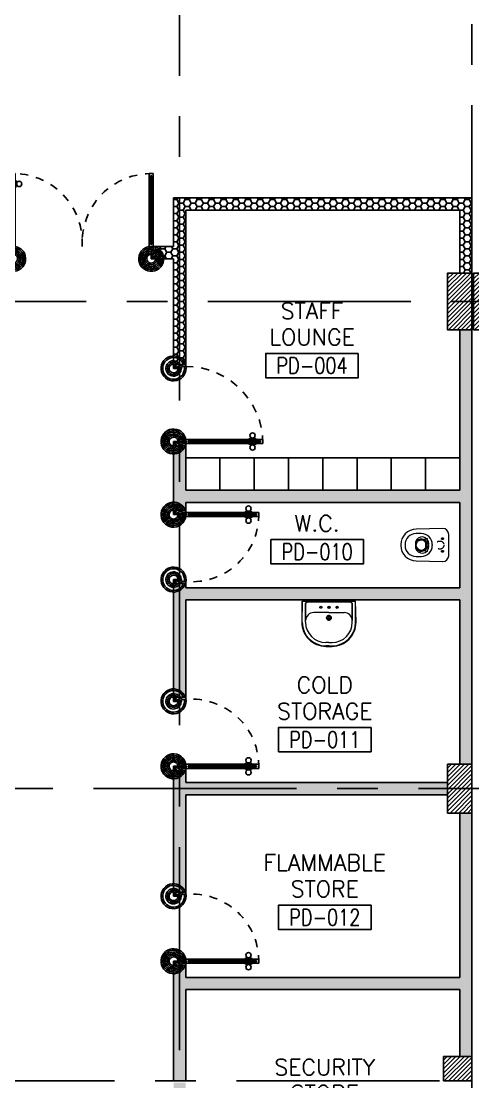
# Model space of a CAD drawing. Extents: x 417819.9 to 417911.9, y 43448 to 43539.2.
# Drawn here: x 417858.31 to 417863.87, y 43494.48 to 43507.55 of the extents above; entities that cross this region are included whole.
import ezdxf
from ezdxf.enums import TextEntityAlignment as Align

# ---------------------------------------------------------------- set-up
doc = ezdxf.new("R2010")
doc.units = 0
doc.header["$MEASUREMENT"] = 0
for name, pattern in [('CENTERX2', [4, 2.5, -0.5, 0.5, -0.5]), ('DASHED', [0.75, 0.5, -0.25]), ('HIDDEN', [0.375, 0.25, -0.125]), ('HIDDEN2', [0.1875, 0.125, -0.0625])]:
    doc.linetypes.add(name, pattern=pattern)
for name, color, linetype in [('ASHADE', 7, 'CONTINUOUS'), ('AXES', 11, 'CENTERX2'), ('COL', 2, 'CONTINUOUS'), ('DOOR', 4, 'CONTINUOUS'), ('DOOR-DIM', 3, 'CONTINUOUS'), ('EJ', 8, 'CONTINUOUS'), ('FIX', 3, 'CONTINUOUS'), ('HAT', 8, 'CONTINUOUS'), ('Locker', 7, 'CONTINUOUS'), ('RM-BOX', 2, 'CONTINUOUS'), ('RM-NAME', 2, 'CONTINUOUS'), ('RM-NO', 2, 'CONTINUOUS'), ('WALL', 2, 'CONTINUOUS'), ('WallType2', 3, 'CONTINUOUS')]:
    doc.layers.add(name, color=color, linetype=linetype)
doc.styles.add('ROMANS', font='ROMANS.shx', dxfattribs={"width": 0.6})
pattern_1 = [(0, (0, 0), (0.075, 0.04330127), [0.05, -0.1]), (120, (0, 0), (-0.074999999836, 0.043301270284), [0.05, -0.1]), (60, (0, 0), (1.64e-10, 0.086602540284), [-0.1, 0.05])]

# ---------------------------------------------------------------- blocks, each defined once
blk = doc.blocks.new('RM1')
at = {"layer": 'RM-BOX'}
blk.add_lwpolyline([(570, -200), (-570, -200), (-570, -500), (570, -500)], close=True, dxfattribs=at)
at = {"layer": 'RM-NAME', "style": 'ROMANS'}
for tag, p in [('ROOMNAME1', (0, 324)), ('ROOMNAME2', (0, 0))]:
    blk.add_attdef(tag, text='', height=200, dxfattribs=at).set_placement(p, align=Align.MIDDLE)
at = {"layer": 'RM-NO', "style": 'ROMANS', "width": 0.8}
blk.add_attdef('ROOMNO', text='', height=200, dxfattribs=at).set_placement((0, -350), align=Align.MIDDLE)
blk = doc.blocks.new('DOOR90')
at = {"layer": 'DOOR', "color": 7, "linetype": 'ByBlock'}
for p, q in [((-150, 0), (0, 0)), ((-150, 0), (-150, -25)), ((0, -50), (-114, 0)), ((0, -50), (-40, 0)), ((0, -50), (0, 0)), ((-1000, -25), (-1050, -25)), ((-1050, -75), (-1050, -25)), ((-1050, -25), (-1050, -75)), ((-1000, -75), (-1050, -75)), ((-1000, -42), (-1020, -42)), ((-1020, -42), (-1020, -58)), ((-1000, -58), (-1020, -58)), ((-1000, -25), (-1000, -42)), ((-1000, -58), (-1000, -75)), ((-878, -18), (-968, -18)), ((-968, -25), (-968, -18)), ((-968, -75), (-968, -82)), ((-878, -82), (-968, -82)), ((-955, -9), (-890, -9)), ((-955, -18), (-955, -9)), ((-955, -18), (-890, -18)), ((-955, -82), (-890, -82)), ((-955, -82), (-955, -91)), ((-955, -91), (-890, -91)), ((-890, -18), (-890, -9)), ((-890, -82), (-890, -91)), ((-878, -25), (-878, -18)), ((-878, -75), (-878, -82)), ((-200, -25), (-150, -25)), ((-200, -42), (-200, -25)), ((-180, -42), (-200, -42)), ((-200, -58), (-180, -58)), ((-200, -75), (-200, -58)), ((-150, -75), (-200, -75)), ((-180, -58), (-180, -42)), ((-150, -25), (-100, -25)), ((-150, -75), (-150, -25)), ((-100, -25), (-100, -50)), ((0, -50), (-100, -37)), ((-100, -50), (0, -50)), ((-150, -875), (-100, -875)), ((-150, -900), (-150, -875)), ((-150, -900), (0, -900)), ((0, -900), (-150, -900)), ((0, -850), (-114, -900)), ((-100, -875), (-100, -850)), ((0, -850), (-100, -863)), ((-100, -850), (0, -850)), ((0, -850), (-40, -900)), ((0, -850), (0, -900))]:
    blk.add_line(p, q, dxfattribs=at)
at = {"layer": 'DOOR', "linetype": 'ByBlock'}
for p, q in [((-200, -25), (-1000, -25)), ((-200, -42), (-1000, -42)), ((-200, -58), (-1000, -58)), ((-1000, -75), (-200, -75))]:
    blk.add_line(p, q, dxfattribs=at)
at = {"layer": 'DOOR', "color": 7, "linetype": 'ByBlock'}
for centre in [(-923, 24), (-923, -124)]:
    blk.add_circle(centre, 32.4, dxfattribs=at)
for centre, radius, start, end in [((0, -50), 154, 161.1053, 166.2858), ((0, -50), 94.4, 148.0182, 180), ((0, -50), 134, 158.1598, 169.28), ((0, -50), 114, 154.0838, 167.3774), ((0, -50), 74.4, 137.7764, 180), ((0, -50), 54.4, 113.2074, 180), ((0, -50), 34.4, 90, 180), ((0, -50), 14.4, 90, 180), ((0, -850), 154, 193.7142, 198.8947), ((0, -850), 134, 190.72, 201.8402), ((0, -850), 94.4, 180, 211.9818), ((0, -850), 74.4, 180, 222.2236), ((0, -850), 54.4, 180, 246.7926), ((0, -850), 34.4, 180, 270), ((0, -850), 14.4, 180, 270)]:
    blk.add_arc(centre, radius, start, end, dxfattribs=at)
at = {"layer": 'DOOR', "linetype": 'HIDDEN', "ltscale": 0.5}
blk.add_arc((-222, -50), 828, 178.2701, 275.003, dxfattribs=at)
blk = doc.blocks.new('LAV1')
at = {"layer": 'FIX', "linetype": 'ByBlock'}
blk.add_line((-328, -25), (328, -25), dxfattribs=at)
at = {"layer": 'FIX', "linetype": 'Continuous', "lineweight": 20}
for p, q in [((-328, -285), (-328, -25)), ((328, -285), (328, -25)), ((0, -165), (-187, -165)), ((0, -165), (187, -165)), ((-288, -285), (-288, -265)), ((287, -285), (287, -265)), ((0, -535), (-38, -535)), ((0, -575), (-38, -575)), ((0, -535), (38, -535)), ((0, -575), (38, -575))]:
    blk.add_line(p, q, dxfattribs=at)
at = {"layer": 'FIX', "linetype": 'ByBlock', "ltscale": 0.3}
for p, q in [((-288, -265), (-288, -60)), ((0, -35), (-262, -35)), ((0, -35), (262, -35)), ((287, -265), (287, -60))]:
    blk.add_line(p, q, dxfattribs=at)
at = {"layer": 'FIX', "lineweight": 20}
for p, q in [((-16, -101), (15, -101)), ((0, -85), (0, -116))]:
    blk.add_line(p, q, dxfattribs=at)
at = {"layer": 'FIX', "linetype": 'DASHED', "lineweight": 20, "ltscale": 0.04}
for p, q in [((-36, -230), (37, -230)), ((0, -194), (0, -266))]:
    blk.add_line(p, q, dxfattribs=at)
at = {"layer": 'FIX', "linetype": 'Continuous', "lineweight": 20}
blk.add_lwpolyline([(295, -25), (0, -25), (-328, -25), (-334, -285, 0.414214), (-38, -582), (0, -582), (38, -582, 0.414214), (334, -285), (328, -25), (0, -25)], format="xyb", dxfattribs=at)
at = {"layer": 'FIX', "linetype": 'HIDDEN', "lineweight": 20, "ltscale": 0.05}
for centre in [(-100, -101), (100, -101)]:
    blk.add_circle(centre, 12.4, dxfattribs=at)
at = {"layer": 'FIX', "lineweight": 20}
for centre, radius in [((0, -101), 15.5), ((0, -230), 29.5), ((0, -230), 22.5)]:
    blk.add_circle(centre, radius, dxfattribs=at)
at = {"layer": 'FIX', "linetype": 'ByBlock', "ltscale": 0.3}
for centre, start, end in [((-262, -60), 90, 180), ((262, -60), 0, 90)]:
    blk.add_arc(centre, 25, start, end, dxfattribs=at)
at = {"layer": 'FIX', "linetype": 'Continuous', "lineweight": 20}
for centre, radius, start, end in [((-187, -265), 100, 90, 180), ((187, -265), 100, 0, 90), ((-38, -285), 290, 180, 270), ((-38, -285), 250, 180, 270), ((38, -285), 290, 270, 0), ((38, -285), 250, 270, 0)]:
    blk.add_arc(centre, radius, start, end, dxfattribs=at)
blk = doc.blocks.new('WC1')
at = {"layer": 'FIX', "lineweight": 20}
for p, q in [((35, 204), (-293, 194)), ((-230, 141), (-293, 141)), ((108, 0), (108, 131)), ((-482, 5), (-482, -5)), ((-429, 5), (-429, -5)), ((-289, 24), (-295, 0)), ((-295, 0), (-289, -24)), ((-150, 76), (-245, 60)), ((-94, 5), (-94, -5)), ((108, -131), (108, 0)), ((-245, -60), (-150, -76)), ((-293, -141), (-230, -141)), ((-293, -194), (35, -204)), ((32, -204), (35, -204))]:
    blk.add_line(p, q, dxfattribs=at)
at = {"layer": 'FIX', "linetype": 'Continuous', "lineweight": 20}
blk.add_line((-175, -47), (-175, 45), dxfattribs=at)
at = {"layer": 'FIX', "linetype": 'HIDDEN2', "lineweight": 20, "ltscale": 0.3}
blk.add_circle((0, 0), 49.8, dxfattribs=at)
at = {"layer": 'FIX', "linetype": 'HIDDEN', "lineweight": 20, "ltscale": 0.05}
for centre in [(32, 78), (32, -77)]:
    blk.add_circle(centre, 11.6, dxfattribs=at)
at = {"layer": 'FIX', "lineweight": 20}
for centre, radius, start, end in [((-293, 5), 189, 90, 180), ((-293, 5), 136, 90, 180), ((-230, 5), 136, 360, 90), ((35, 131), 73, 360, 90), ((-228, -7), 68.2, 128.9242, 152.8468), ((-219, -18), 82, 108.496, 128.9242), ((-293, -5), 189, 180, 270), ((-293, -5), 136, 180, 270), ((-228, 7), 68.2, 207.1532, 231.0758), ((-219, 18), 82, 231.0758, 251.504), ((-230, -5), 136, 270, 0), ((35, -131), 73, 270, 0)]:
    blk.add_arc(centre, radius, start, end, dxfattribs=at)
at = {"layer": 'FIX', "linetype": 'Continuous', "lineweight": 20}
for centre, start, end in [((-198, 46), 357.6662, 91.6121), ((-197, -46), 268.3879, 2.3338)]:
    blk.add_arc(centre, 22.3, start, end, dxfattribs=at)
blk = doc.blocks.new('C11')
at = {"layer": 'HAT'}
h = blk.add_hatch(dxfattribs=at)
h.set_pattern_fill('ANSI31', color=256, scale=300, style=0)
h.set_pattern_definition([(45, (-383765.23, -62181), (-26.5165043, 26.5165043), [])])
h.paths.add_polyline_path([(-20, 350), (-20, 700), (-320, 700), (-320, 350)])
h.paths.add_polyline_path([(-320, 0), (-20, 0), (-20, 350), (-320, 350)])
h = blk.add_hatch(dxfattribs=at)
h.set_pattern_fill('ANSI31', color=256, scale=300, style=0)
h.set_pattern_definition([(45, (-383445.23, -62181), (-26.5165043, 26.5165043), [])])
h.paths.add_polyline_path([(300, 350), (300, 700), (0, 700), (0, 350)])
h.paths.add_polyline_path([(0, 0), (300, 0), (300, 350), (0, 350)])
at = {"layer": 'COL'}
for points in [[(-20, 700), (-20, 0), (-320, 0), (-320, 700)], [(300, 700), (300, 0), (0, 0), (0, 700)]]:
    blk.add_lwpolyline(points, close=True, dxfattribs=at)
blk = doc.blocks.new('DOOR1000')
at = {"layer": 'DOOR', "color": 7, "linetype": 'ByBlock'}
for p, q in [((-150, 0), (0, 0)), ((-150, 0), (-150, -25)), ((0, -50), (-114, 0)), ((0, -50), (-40, 0)), ((0, -50), (0, 0)), ((-1100, -25), (-1100, -75)), ((-1100, -75), (-1100, -25)), ((-1050, -25), (-1100, -25)), ((-1050, -75), (-1100, -75)), ((-1070, -42), (-1070, -58)), ((-1050, -42), (-1070, -42)), ((-1050, -58), (-1070, -58)), ((-1050, -25), (-1050, -42)), ((-1050, -58), (-1050, -75)), ((-1018, -25), (-1018, -18)), ((-928, -18), (-1018, -18)), ((-1018, -75), (-1018, -82)), ((-928, -82), (-1018, -82)), ((-1005, -18), (-1005, -9)), ((-1005, -9), (-940, -9)), ((-1005, -18), (-940, -18)), ((-1005, -82), (-1005, -91)), ((-1005, -82), (-940, -82)), ((-1005, -91), (-940, -91)), ((-940, -18), (-940, -9)), ((-940, -82), (-940, -91)), ((-928, -25), (-928, -18)), ((-928, -75), (-928, -82)), ((-200, -25), (-150, -25)), ((-200, -42), (-200, -25)), ((-180, -42), (-200, -42)), ((-200, -58), (-180, -58)), ((-200, -75), (-200, -58)), ((-150, -75), (-200, -75)), ((-180, -58), (-180, -42)), ((-150, -25), (-100, -25)), ((-150, -75), (-150, -25)), ((-100, -25), (-100, -50)), ((0, -50), (-100, -37)), ((-100, -50), (0, -50)), ((-150, -975), (-100, -975)), ((-150, -1000), (-150, -975)), ((-150, -1000), (0, -1000)), ((0, -1000), (-150, -1000)), ((0, -950), (-114, -1000)), ((-100, -975), (-100, -950)), ((0, -950), (-100, -963)), ((-100, -950), (0, -950)), ((0, -950), (-40, -1000)), ((0, -950), (0, -1000))]:
    blk.add_line(p, q, dxfattribs=at)
at = {"layer": 'DOOR', "linetype": 'ByBlock'}
for p, q in [((-200, -25), (-1050, -25)), ((-200, -42), (-1050, -42)), ((-200, -58), (-1050, -58)), ((-1050, -75), (-200, -75))]:
    blk.add_line(p, q, dxfattribs=at)
at = {"layer": 'DOOR', "color": 7, "linetype": 'ByBlock'}
for centre in [(-973, 24), (-973, -124)]:
    blk.add_circle(centre, 32.4, dxfattribs=at)
for centre, radius, start, end in [((0, -50), 154, 161.1053, 166.2858), ((0, -50), 94.4, 148.0182, 180), ((0, -50), 134, 158.1598, 169.28), ((0, -50), 114, 154.0838, 167.3774), ((0, -50), 74.4, 137.7764, 180), ((0, -50), 54.4, 113.2074, 180), ((0, -50), 34.4, 90, 180), ((0, -50), 14.4, 90, 180), ((0, -950), 154, 193.7142, 198.8947), ((0, -950), 134, 190.72, 201.8402), ((0, -950), 94.4, 180, 211.9818), ((0, -950), 74.4, 180, 222.2236), ((0, -950), 54.4, 180, 246.7926), ((0, -950), 34.4, 180, 270), ((0, -950), 14.4, 180, 270)]:
    blk.add_arc(centre, radius, start, end, dxfattribs=at)
at = {"layer": 'DOOR', "linetype": 'HIDDEN', "ltscale": 0.5}
blk.add_arc((-150, -25), 950, 180, 270, dxfattribs=at)
blk = doc.blocks.new('A$C272A55A0')
at = {"layer": 'DOOR', "color": 0, "linetype": 'ByBlock'}
for p, q in [((0, 900), (0, 1050)), ((50, 1050), (0, 1050)), ((50, 950), (50, 1050)), ((1750, 950), (1750, 1050)), ((1750, 1050), (1800, 1050)), ((1800, 1050), (1800, 900)), ((25, 950), (50, 950)), ((25, 900), (25, 950)), ((1775, 950), (1750, 950)), ((1775, 900), (1775, 950)), ((0, 900), (25, 900)), ((75, 900), (25, 900)), ((25, 850), (25, 900)), ((42, 850), (25, 850)), ((58, 870), (42, 870)), ((42, 870), (42, 850)), ((58, 850), (58, 870)), ((75, 850), (58, 850)), ((75, 900), (75, 850)), ((1725, 900), (1775, 900)), ((1725, 900), (1725, 850)), ((1725, 850), (1742, 850)), ((1742, 870), (1758, 870)), ((1742, 850), (1742, 870)), ((1758, 870), (1758, 850)), ((1758, 850), (1775, 850)), ((1800, 900), (1775, 900)), ((1775, 850), (1775, 900)), ((1718, 160), (1709, 160)), ((1709, 95), (1709, 160)), ((1725, 173), (1718, 173)), ((1718, 173), (1718, 83)), ((1718, 95), (1718, 160)), ((1775, 173), (1782, 173)), ((1782, 173), (1782, 83)), ((1782, 160), (1791, 160)), ((1782, 95), (1782, 160)), ((1791, 95), (1791, 160)), ((25, 50), (42, 50)), ((25, 50), (25, 0)), ((25, 0), (75, 0)), ((75, 0), (25, 0)), ((42, 50), (42, 30)), ((42, 30), (58, 30)), ((58, 50), (75, 50)), ((58, 50), (58, 30)), ((75, 50), (75, 0)), ((1718, 95), (1709, 95)), ((1725, 83), (1718, 83)), ((1742, 50), (1725, 50)), ((1725, 50), (1725, 0)), ((1775, 0), (1725, 0)), ((1725, 0), (1775, 0)), ((1742, 50), (1742, 30)), ((1758, 30), (1742, 30)), ((1775, 50), (1758, 50)), ((1758, 50), (1758, 30)), ((1775, 83), (1782, 83)), ((1775, 50), (1775, 0)), ((1782, 95), (1791, 95))]:
    blk.add_line(p, q, dxfattribs=at)
at = {"layer": 'DOOR', "color": 9, "linetype": 'ByBlock'}
for p, q in [((50, 1050), (0, 1010)), ((50, 1050), (0, 937)), ((50, 1050), (37, 950)), ((1750, 1050), (1800, 1010)), ((1750, 1050), (1800, 937)), ((1750, 1050), (1763, 950))]:
    blk.add_line(p, q, dxfattribs=at)
at = {"layer": 'DOOR', "linetype": 'ByBlock'}
for p, q in [((25, 850), (25, 50)), ((42, 850), (42, 50)), ((58, 850), (58, 50)), ((75, 50), (75, 850)), ((1725, 50), (1725, 850)), ((1742, 850), (1742, 50)), ((1758, 850), (1758, 50)), ((1775, 850), (1775, 50))]:
    blk.add_line(p, q, dxfattribs=at)
at = {"layer": 'DOOR', "color": 0, "linetype": 'ByBlock'}
for centre in [(1676, 128), (1824, 128)]:
    blk.add_circle(centre, 32.4, dxfattribs=at)
at = {"layer": 'DOOR', "color": 9, "linetype": 'ByBlock'}
for centre, radius, start, end in [((50, 1050), 34.4, 180, 270), ((50, 1050), 14.4, 180, 270), ((1750, 1050), 14.4, 270, 0), ((1750, 1050), 34.4, 270, 0), ((50, 1050), 54.4, 203.2074, 270), ((50, 1050), 74.4, 227.7764, 270), ((50, 1050), 94.4, 238.0182, 270), ((50, 1050), 114, 244.0838, 257.3774), ((50, 1050), 134, 248.1598, 259.28), ((1750, 1050), 54.4, 270, 336.7926), ((1750, 1050), 74.4, 270, 312.2236), ((1750, 1050), 94.4, 270, 301.9818), ((1750, 1050), 114, 282.6226, 295.9162), ((1750, 1050), 134, 280.72, 291.8402), ((50, 1050), 154, 251.1053, 256.2858), ((1750, 1050), 154, 283.7142, 288.8947)]:
    blk.add_arc(centre, radius, start, end, dxfattribs=at)
at = {"layer": 'DOOR', "linetype": 'HIDDEN', "ltscale": 0.5}
for centre, start, end in [((50, 851), 268.3174, 3.2965), ((1750, 851), 176.7035, 271.6826)]:
    blk.add_arc(centre, 851, start, end, dxfattribs=at)
at = {"layer": 'WALL', "linetype": 'ByBlock'}
blk.add_line((1800, 900), (1800, 1050), dxfattribs=at)

msp = doc.modelspace()

# ---------------------------------------------------------------- hatches: boundary and pattern name
at = {"layer": 'HAT'}
h = msp.add_hatch(dxfattribs=at)
h.set_pattern_fill('ANSI31', color=256, scale=0.3, style=0)
h.set_pattern_definition([(45, (417825.025617, 43139.54909), (0.0265165043, -0.0265165043), [])])
h.paths.add_polyline_path([(417863.5566, 43498.0943), (417863.8566, 43498.0943), (417863.8566, 43497.7943), (417863.5566, 43497.7943)])
h.paths.add_polyline_path([(417863.5566, 43498.3943), (417863.8566, 43498.3943), (417863.8566, 43498.0943), (417863.5566, 43498.0943)])
h = msp.add_hatch(dxfattribs=at)
h.set_pattern_fill('ANSI31', color=256, scale=300, style=0)
h.set_pattern_definition([(44.999998, (417480.111367, 43455.963322), (-0.0265165056, 0.026516504), [])])
h.paths.add_polyline_path([(417863.5066, 43494.4943), (417863.8566, 43494.4943), (417863.8566, 43494.7943), (417863.5066, 43494.7943)])
at = {"layer": 'WallType2'}
h = msp.add_hatch(dxfattribs=at)
h.set_pattern_fill('HONEY', color=256, scale=0.4, style=0)
h.set_pattern_definition(pattern_1)
h.paths.add_polyline_path([(417863.8566, 43505.3693), (417860.1816, 43505.3693), (417860.1816, 43504.7693), (417859.9566, 43504.7693), (417859.9566, 43504.6193), (417860.1816, 43504.6193), (417860.1816, 43503.3193), (417860.3316, 43503.3193), (417860.3316, 43505.2193), (417863.7066, 43505.2193), (417863.7066, 43504.4443), (417863.8566, 43504.4443)])
h = msp.add_hatch(dxfattribs=at)
h.set_pattern_fill('HONEY', color=256, scale=0.4, style=0)
h.set_pattern_definition(pattern_1)
h.paths.add_polyline_path([(417863.8566, 43503.7443), (417863.7066, 43503.7443), (417863.7066, 43501.7693), (417860.3316, 43501.7693), (417860.3316, 43502.3193), (417860.1816, 43502.3193), (417860.1816, 43501.5193), (417860.3316, 43501.5193), (417860.3316, 43501.6193), (417863.7066, 43501.6193), (417863.7066, 43500.5693), (417860.3316, 43500.5693), (417860.3316, 43500.6193), (417860.1816, 43500.6193), (417860.1816, 43500.1248), (417860.1816, 43499.2193), (417860.3316, 43499.2193), (417860.3316, 43500.4193), (417863.7066, 43500.4193), (417863.7066, 43498.3943), (417863.8566, 43498.3943)])
h = msp.add_hatch(dxfattribs=at)
h.set_pattern_fill('HONEY', color=256, scale=0.4, style=0)
h.set_pattern_definition(pattern_1)
h.paths.add_polyline_path([(417863.5566, 43498.1693), (417860.3316, 43498.1693), (417860.3316, 43498.3193), (417860.1816, 43498.3193), (417860.1816, 43496.8193), (417860.3316, 43496.8193), (417860.3316, 43498.0193), (417863.5566, 43498.0193)])
h.paths.add_polyline_path([(417863.8566, 43497.7943), (417863.7066, 43497.7943), (417863.7066, 43495.7693), (417860.3316, 43495.7693), (417860.3316, 43495.9193), (417860.1816, 43495.9193), (417860.1816, 43494.4943), (417860.3316, 43494.4943), (417860.3316, 43495.6193), (417863.7066, 43495.6193), (417863.7066, 43494.7943), (417863.8566, 43494.7943)])
h.paths.add_polyline_path([(417860.3316, 43494.4743), (417860.1816, 43494.4743), (417860.1816, 43493.1993), (417860.4816, 43493.1993), (417860.4816, 43493.3493), (417860.3316, 43493.3493)])
h.paths.add_polyline_path([(417863.8566, 43494.1743), (417863.7066, 43494.1743), (417863.7066, 43493.3493), (417861.3816, 43493.3493), (417861.3816, 43493.1993), (417863.8566, 43493.1993)])

# ---------------------------------------------------------------- linework, layer by layer
at = {"layer": 'AXES'}
for p, q in [((417863.8566, 43460.01), (417863.8566, 43538.1468)), ((417860.2566, 43466.8743), (417860.2566, 43525.6943)), ((417820.6052, 43504.0943), (417889.6966, 43504.0943)), ((417889.6966, 43498.0943), (417820.6052, 43498.0943)), ((417820.9552, 43494.4943), (417889.6966, 43494.4943))]:
    msp.add_line(p, q, dxfattribs=at)
at = {"layer": 'COL'}
for p, q in [((417863.5066, 43494.7943), (417863.5066, 43494.4943)), ((417863.8566, 43494.7943), (417863.5066, 43494.7943)), ((417863.8566, 43494.4943), (417863.8566, 43494.7943)), ((417863.5066, 43494.4943), (417863.8566, 43494.4943))]:
    msp.add_line(p, q, dxfattribs=at)
msp.add_lwpolyline([(417863.8566, 43498.3943), (417863.8566, 43497.7943), (417863.5566, 43497.7943), (417863.5566, 43498.3943)], close=True, dxfattribs=at)
at = {"layer": 'Locker'}
for p, q in [((417863.7066, 43502.1693), (417860.3316, 43502.1693)), ((417860.7535, 43502.1693), (417860.7535, 43501.7693)), ((417861.1754, 43502.1693), (417861.1754, 43501.7693)), ((417861.5972, 43502.1693), (417861.5972, 43501.7693)), ((417862.0191, 43502.1693), (417862.0191, 43501.7693)), ((417862.441, 43502.1693), (417862.441, 43501.7693)), ((417862.8629, 43502.1693), (417862.8629, 43501.7693)), ((417863.2847, 43502.1693), (417863.2847, 43501.7693))]:
    msp.add_line(p, q, dxfattribs=at)
at = {"layer": 'WALL'}
for p, q in [((417860.1816, 43505.3693), (417863.8566, 43505.3693)), ((417860.1816, 43504.7693), (417860.1816, 43505.3693)), ((417863.8566, 43504.3443), (417863.8566, 43505.3693)), ((417860.3316, 43503.3193), (417860.3316, 43505.2193)), ((417860.3316, 43505.2193), (417863.7066, 43505.2193)), ((417863.7066, 43504.4443), (417863.7066, 43505.2193)), ((417859.9566, 43504.6193), (417859.9566, 43504.7693)), ((417859.9566, 43504.7693), (417860.1816, 43504.7693)), ((417859.9566, 43504.6193), (417860.1816, 43504.6193)), ((417860.1816, 43503.3193), (417860.1816, 43504.6193)), ((417863.7066, 43503.7443), (417863.7066, 43501.7693)), ((417863.8566, 43498.3943), (417863.8566, 43503.7443)), ((417860.3316, 43503.3193), (417860.1816, 43503.3193)), ((417860.3316, 43502.3193), (417860.1816, 43502.3193)), ((417860.1816, 43501.5193), (417860.1816, 43502.3193)), ((417860.3316, 43501.7693), (417860.3316, 43502.3193)), ((417863.7066, 43501.7693), (417860.3316, 43501.7693)), ((417860.3316, 43501.5193), (417860.3316, 43501.6193)), ((417863.7066, 43501.6193), (417860.3316, 43501.6193)), ((417863.7066, 43500.5693), (417863.7066, 43501.6193)), ((417860.3316, 43501.5193), (417860.1816, 43501.5193)), ((417860.3316, 43500.6193), (417860.1816, 43500.6193)), ((417860.1816, 43500.1248), (417860.1816, 43500.6193)), ((417860.3316, 43500.5693), (417860.3316, 43500.6193)), ((417863.7066, 43500.5693), (417860.3316, 43500.5693)), ((417860.3316, 43499.2193), (417860.3316, 43500.4193)), ((417863.7066, 43500.4193), (417860.3316, 43500.4193)), ((417863.7066, 43498.3943), (417863.7066, 43500.4193)), ((417860.1816, 43499.2193), (417860.1816, 43500.1248)), ((417860.1816, 43499.2193), (417860.3316, 43499.2193)), ((417860.1816, 43496.8193), (417860.1816, 43498.3193)), ((417860.1816, 43498.3193), (417860.3316, 43498.3193)), ((417860.3316, 43498.1693), (417860.3316, 43498.3193)), ((417863.5566, 43498.1693), (417860.3316, 43498.1693)), ((417860.3316, 43496.8193), (417860.3316, 43498.0193)), ((417863.5566, 43498.0193), (417860.3316, 43498.0193)), ((417863.7066, 43495.7693), (417863.7066, 43497.7943)), ((417863.8566, 43494.7943), (417863.8566, 43497.7943)), ((417860.3316, 43496.8193), (417860.1816, 43496.8193)), ((417860.1816, 43494.4943), (417860.1816, 43495.9193)), ((417860.3316, 43495.9193), (417860.1816, 43495.9193)), ((417860.3316, 43495.7693), (417860.3316, 43495.9193)), ((417863.7066, 43495.7693), (417860.3316, 43495.7693)), ((417863.7066, 43495.6193), (417860.3316, 43495.6193)), ((417860.3316, 43494.4943), (417860.3316, 43495.6193)), ((417863.7066, 43494.7943), (417863.7066, 43495.6193)), ((417860.3316, 43494.4943), (417860.1816, 43494.4943))]:
    msp.add_line(p, q, dxfattribs=at)

# ---------------------------------------------------------------- block references
at = {"layer": 'ASHADE', "xscale": 0.001000000047497451, "yscale": 0.0009999999892897904, "zscale": 0.001, "rotation": 180}
msp.add_blockref('DOOR90', (417860.1816, 43498.3193), dxfattribs=at)
at = {"layer": 'DOOR', "color": 0, "xscale": 0.001000000047497451, "yscale": 0.0009999999892897904, "zscale": 0.001, "rotation": 180}
for name, p in [('A$C272A55A0', (417859.9566, 43505.6697)), ('DOOR90', (417860.1816, 43495.9193))]:
    msp.add_blockref(name, p, dxfattribs=at)
at = {"layer": 'DOOR-DIM', "xscale": 0.001000000047497451, "yscale": 0.0009999999892897904, "zscale": 0.001, "rotation": 180}
msp.add_blockref('DOOR1000', (417860.1816, 43502.3193), dxfattribs=at)
at = {"layer": 'DOOR-DIM', "xscale": -0.001000000047497451, "yscale": 0.0009999999892897904, "zscale": 0.001}
msp.add_blockref('DOOR90', (417860.1816, 43501.5193), dxfattribs=at)
at = {"layer": 'EJ', "color": 2, "linetype": 'ByBlock', "xscale": 0.001000000047497451, "yscale": 0.0009999999892897904, "zscale": 0.001}
msp.add_blockref('C11', (417863.8766, 43503.7443), dxfattribs=at)
at = {"layer": 'HAT', "xscale": 0.001000000047497451, "yscale": 0.0009999999892897904, "zscale": 0.001}
for p, values in [((417861.8869, 43503.6551), {'ROOMNO': 'PD-004', 'ROOMNAME2': 'LOUNGE', 'ROOMNAME1': 'STAFF'}), ((417861.9501, 43501.3616), {'ROOMNO': 'PD-010', 'ROOMNAME2': 'W.C.'}), ((417862.0442, 43499.0479), {'ROOMNO': 'PD-011', 'ROOMNAME2': 'STORAGE', 'ROOMNAME1': 'COLD'}), ((417862.0442, 43496.8596), {'ROOMNO': 'PD-012', 'ROOMNAME2': 'STORE', 'ROOMNAME1': 'FLAMMABLE'}), ((417862.0442, 43494.3408), {'ROOMNO': 'PD-013', 'ROOMNAME2': 'STORE', 'ROOMNAME1': 'SECURITY'})]:
    msp.add_blockref('RM1', p, dxfattribs=at).add_auto_attribs(values)
at = {"layer": 'WALL', "xscale": 0.001000000047497451, "yscale": 0.0009999999892897904, "zscale": 0.001}
for name, p in [('WC1', (417863.4616, 43501.0943)), ('LAV1', (417862.0951, 43500.4284))]:
    msp.add_blockref(name, p, dxfattribs=at)

doc.saveas('drawing.dxf')
